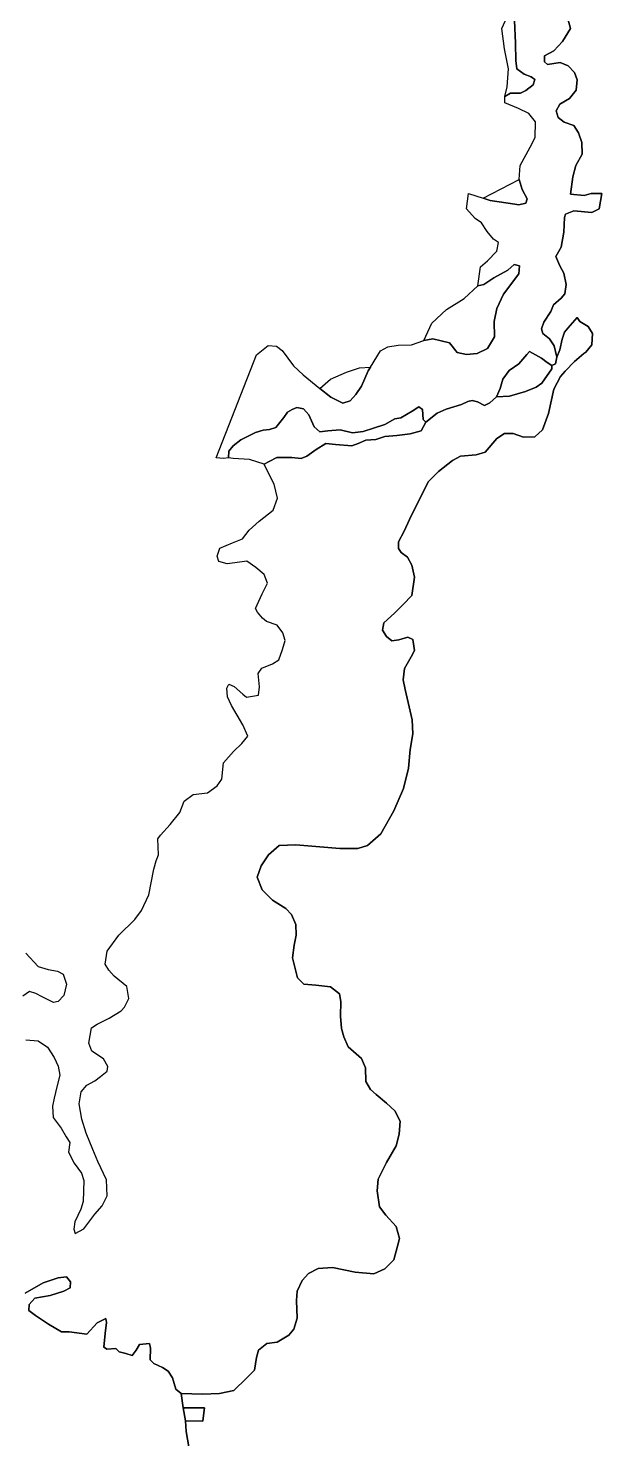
# Model space of a CAD drawing. Header units: inches. Extents: x 288635 to 1232953, y 676945 to 1655780.
# Drawn here: x 345803 to 355260, y 912889 to 936147 of the extents above; entities that cross this region are included whole.
import ezdxf

# ---------------------------------------------------------------- set-up
doc = ezdxf.new("R2010")
doc.units = ezdxf.units.IN
doc.header["$MEASUREMENT"] = 0

msp = doc.modelspace()

# ---------------------------------------------------------------- linework, layer by layer
at = {"color": 1}
for points in [[(353753.0507, 935073.6782), (353661.6105, 935022.8781), (353699.569, 935178.6823), (353720.7357, 935475.0163), (353657.2356, 935809.4503), (353610.6688, 936139.6509), (353724.4756, 936383.2624), (353819.4404, 936276.4347), (353838.4904, 935901.784), (353844.4909, 935612.1592), (353859.7309, 935474.999), (353981.6511, 935388.6388), (354093.4114, 935347.9987), (354154.3715, 935302.2786), (354128.9714, 935215.9184), (354007.0512, 935119.3982), (353920.691, 935078.7582), (353753.0507, 935073.6782)], [(354007.0512, 933260.1145), (353890.211, 933234.7145), (353828.589, 933243.9909), (353417.77, 933305.8346), (353302.1593, 933343.821), (353895.291, 933651.2753), (353946.0911, 933488.715), (354032.4512, 933336.3147), (354007.0512, 933260.1145)], [(353492.6155, 931056.4061), (353375.7753, 930863.3657), (353208.1349, 930782.0856), (353030.3346, 930766.8455), (352877.9343, 930802.4056), (352750.934, 930959.8859), (352476.6135, 931025.9261), (352324.2132, 931000.526), (352459.5526, 931285.4896), (352698.3131, 931509.01), (352992.9537, 931691.8904), (353218.2949, 931899.6878), (353314.8151, 931920.0078), (353482.4555, 932031.7681), (353711.0559, 932158.7683), (353817.7361, 932250.2085), (353904.0963, 932229.8885), (353893.9363, 932097.8082), (353639.9358, 931762.5275), (353528.1756, 931523.7671), (353487.5355, 931310.4066), (353492.6155, 931056.4061)], [(353735.7817, 930078.5285), (353525.0006, 930067.7091), (353582.1576, 930204.3889), (353598.0257, 930242.3345), (353629.7758, 930362.9847), (353731.376, 930502.685), (353893.3013, 930610.6352), (354026.6516, 930766.2105), (354067.9266, 930817.0106), (354264.777, 930709.0604), (354360.0272, 930636.0353), (354436.2274, 930588.4102), (354436.78, 930528.2562), (354273.4161, 930294.429), (354176.0492, 930230.9288), (354002.4822, 930158.962), (353735.7817, 930078.5285)], [(351111.7841, 930003.6587), (350989.8638, 929963.0186), (350791.7434, 930064.6188), (350613.9292, 930206.8702), (350789.4993, 930362.8327), (351051.9665, 930477.1329), (351263.6335, 930549.0997), (351444.814, 930559.6786), (351407.8832, 930498.0197), (351299.7444, 930242.4192), (351203.2242, 930105.2589), (351111.7841, 930003.6587)], [(352284.0277, 929507.8741), (352101.1473, 929457.074), (351882.7069, 929431.6739), (351684.5865, 929416.4339), (351537.2662, 929365.6338), (351369.6258, 929355.4737), (351242.6256, 929299.5936), (351141.0254, 929258.9536), (350871.7848, 929284.3536), (350709.2245, 929299.5936), (350551.7442, 929203.0734), (350399.3439, 929091.3132), (350302.8237, 929050.6731), (350150.4234, 929070.9932), (350048.8232, 929070.9932), (349901.5029, 929070.9932), (349774.5026, 929004.953), (349693.2225, 928959.233), (349453.8799, 929035.6801), (349182.946, 929052.6134), (349105.1801, 929063.8568), (349110.2601, 929170.537), (349181.3802, 929261.9772), (349308.3805, 929358.4974), (349552.2209, 929480.4176), (349679.2212, 929521.0577), (349780.8214, 929531.2177), (349887.5016, 929561.6978), (350019.5819, 929729.3381), (350080.542, 929815.6983), (350156.7422, 929861.4184), (350232.9423, 929891.8985), (350344.7025, 929871.5784), (350431.0627, 929769.9782), (350517.4229, 929571.8578), (350608.8631, 929490.5777), (350746.0233, 929510.8977), (350944.1437, 929526.1377), (351147.3441, 929475.3376), (351325.1445, 929495.6577), (351497.8648, 929551.5378), (351685.8252, 929612.4979), (351846.6922, 929705.1234), (351948.2924, 929720.3634), (352131.1728, 929832.1237), (352242.933, 929903.2438), (352303.8931, 929857.5237), (352314.0531, 929694.9634), (352356.5982, 929651.7833), (352284.0277, 929507.8741)], [(348693.8527, 913273.7031), (348680.8146, 913180.2634), (348396.3341, 913185.3434), (348355.694, 913398.7038), (348711.2947, 913398.7038), (348693.8527, 913273.7031)]]:
    msp.add_lwpolyline(points, close=True, dxfattribs=at)
for points in [[(348477.6142, 912596.0622), (348406.4941, 913007.543), (348396.3341, 913185.3434), (348680.8146, 913180.2634), (348693.8527, 913273.7031), (348711.2947, 913398.7038), (348355.694, 913398.7038), (348325.2139, 913637.4643), (348675.7346, 913627.3043), (348955.1352, 913637.4643), (349193.8957, 913683.1844), (349402.1761, 913886.3848), (349534.2563, 914018.465), (349569.8164, 914226.7455), (349600.2965, 914348.6657), (349737.4568, 914460.4259), (349910.1771, 914480.746), (350098.1375, 914597.5862), (350184.4977, 914694.1064), (350235.2978, 914876.9868), (350225.1377, 915171.6273), (350235.2978, 915324.0277), (350321.6579, 915496.748), (350423.2581, 915613.5882), (350585.8185, 915694.8684), (350819.4989, 915715.1884), (351195.4197, 915633.9083), (351500.2203, 915608.5082), (351683.1006, 915689.7884), (351830.4209, 915842.1887), (351891.3811, 916065.7091), (351927.3016, 916191.9675), (351869.0932, 916387.7595), (351699.7595, 916578.2599), (351593.9259, 916715.8435), (351556.8842, 916975.1357), (351572.7592, 917170.9278), (351710.3428, 917446.095), (351869.0932, 917721.2622), (351922.0099, 917911.7626), (351937.885, 918128.7214), (351847.9265, 918298.055), (351710.3428, 918425.0553), (351541.0092, 918567.9306), (351445.759, 918647.3057), (351371.6755, 918779.5977), (351366.3838, 919007.1398), (351297.592, 919160.5984), (351080.6333, 919351.0988), (351006.5498, 919515.1408), (350969.508, 919652.7244), (350953.633, 919859.0998), (350958.9247, 920097.2253), (350937.758, 920224.2256), (350789.591, 920340.6425), (350546.1738, 920367.1008), (350345.0901, 920382.9759), (350244.5482, 920488.8094), (350159.8814, 920816.8934), (350186.3398, 921028.5605), (350223.3815, 921192.6025), (350218.0899, 921367.2278), (350144.0064, 921531.2698), (350048.7562, 921631.8117), (349831.7974, 921769.3953), (349662.4637, 921938.729), (349577.7969, 922150.3961), (349646.5887, 922335.6048), (349763.0056, 922515.5218), (349942.9226, 922668.9804), (350218.0899, 922684.8555), (350943.0496, 922621.3553), (351239.3836, 922621.3553), (351398.1339, 922668.9804), (351615.0927, 922864.7725), (351832.0514, 923240.4816), (351990.8017, 923610.899), (352075.4686, 923944.2747), (352101.927, 924256.4836), (352144.2604, 924510.4841), (352133.677, 924743.3179), (352017.2601, 925246.0273), (351985.5101, 925404.7776), (352006.6768, 925589.9863), (352117.802, 925780.4867), (352170.7188, 925886.3202), (352144.2604, 926066.2372), (352064.8852, 926108.5707), (351911.4266, 926060.9456), (351800.3014, 926045.0705), (351710.3428, 926119.154), (351646.8427, 926219.6959), (351668.0094, 926341.4045), (351842.6348, 926500.1548), (351985.5101, 926643.0301), (352128.3853, 926791.197), (352170.7188, 927098.1143), (352128.3853, 927293.9064), (352054.3019, 927426.1983), (351953.76, 927500.2818), (351906.1349, 927569.0736), (351906.1349, 927680.1988), (352001.3851, 927854.8241), (352087.5422, 928044.964), (352398.2609, 928669.7424), (352567.5946, 928839.0761), (352800.4284, 929018.9931), (352932.7203, 929093.0766), (353186.7208, 929114.2433), (353334.8878, 929156.5767), (353530.6798, 929384.1189), (353657.6801, 929463.494), (353800.5554, 929463.494), (353969.889, 929405.2856), (354155.0977, 929410.5773), (354282.098, 929526.9942), (354382.6399, 929796.8697), (354467.3067, 930193.7455), (354578.4319, 930405.4126), (354657.8183, 930490.2117), (354811.2657, 930654.1214), (354965.5423, 930781.9506), (354996.4744, 930807.5801), (355097.0163, 930923.997), (355107.5996, 931114.4973), (355033.5162, 931230.9142), (354895.9325, 931310.2894), (354853.5991, 931379.0812), (354697.8086, 931201.4224), (354647.0085, 931133.689), (354608.9084, 931021.5054), (354566.575, 930845.8217), (354518.7775, 930721.7605), (354477.5025, 930912.2608), (354398.1273, 931023.3861), (354290.1771, 931115.4612), (354264.777, 931188.4864), (354306.0521, 931302.7866), (354420.3524, 931474.237), (354461.6274, 931588.5372), (354588.6277, 931696.4874), (354648.9528, 931766.3375), (354674.3529, 931921.9129), (354636.2528, 932106.0632), (354569.5776, 932226.7135), (354504.8922, 932381.2728), (354591.2524, 932538.7531), (354631.8924, 932782.5936), (354647.1325, 933026.4341), (354660.9924, 933079.5636), (354798.6014, 933136.2469), (355094.9354, 933110.8469), (355217.7023, 933170.1137), (355260.0357, 933424.1142), (355082.2353, 933424.1142), (354967.9351, 933386.0141), (354743.4969, 933411.4243), (354784.2927, 933696.9954), (354830.0128, 933884.9558), (354936.693, 934067.8361), (354931.613, 934260.8765), (354875.7329, 934423.4369), (354799.5328, 934545.3571), (354642.0525, 934596.1572), (354540.4523, 934672.3574), (354509.9722, 934784.1176), (354570.9323, 934895.8778), (354728.4126, 934987.318), (354835.0928, 935124.4783), (354855.4129, 935297.1986), (354809.6928, 935414.0388), (354703.0126, 935525.7991), (354576.0123, 935581.6792), (354362.6519, 935551.1991), (354316.9318, 935591.8392), (354314.7414, 935692.2335), (354467.1417, 935774.7837), (354613.192, 935927.184), (354746.5422, 936143.0844), (354702.0922, 936301.8348)], [(354702.0922, 936301.8348), (354746.5422, 936143.0844), (354613.192, 935927.184), (354467.1417, 935774.7837), (354314.7414, 935692.2335), (354316.9318, 935591.8392), (354362.6519, 935551.1991), (354576.0123, 935581.6792), (354703.0126, 935525.7991), (354809.6928, 935414.0388), (354855.4129, 935297.1986), (354835.0928, 935124.4783), (354728.4126, 934987.318), (354570.9323, 934895.8778), (354509.9722, 934784.1176), (354540.4523, 934672.3574), (354642.0525, 934596.1572), (354799.5328, 934545.3571), (354875.7329, 934423.4369), (354931.613, 934260.8765), (354936.693, 934067.8361), (354830.0128, 933884.9558), (354784.2927, 933696.9954), (354743.4969, 933411.4243), (354967.9351, 933386.0141), (355082.2353, 933424.1142), (355260.0357, 933424.1142), (355217.7023, 933170.1137), (355094.9354, 933110.8469), (354798.6014, 933136.2469), (354660.9924, 933079.5636), (354647.1325, 933026.4341), (354631.8924, 932782.5936), (354591.2524, 932538.7531), (354504.8922, 932381.2728), (354569.5776, 932226.7135), (354636.2528, 932106.0632), (354674.3529, 931921.9129), (354648.9528, 931766.3375), (354588.6277, 931696.4874), (354461.6274, 931588.5372), (354420.3524, 931474.237), (354306.0521, 931302.7866), (354264.777, 931188.4864), (354290.1771, 931115.4612), (354398.1273, 931023.3861), (354477.5025, 930912.2608), (354518.7775, 930721.7605), (354496.5525, 930613.8102), (354436.2274, 930588.4102), (354360.0272, 930636.0353), (354264.777, 930709.0604), (354067.9266, 930817.0106), (354026.6516, 930766.2105), (353893.3013, 930610.6352), (353731.376, 930502.685), (353629.7758, 930362.9847), (353598.0257, 930242.3345), (353582.1576, 930204.3889), (353525.0006, 930067.7091), (353413.8753, 929969.2839), (353328.1502, 929924.8339), (353210.6749, 929985.159), (353124.9498, 930007.384), (353051.9246, 929994.684), (352947.1494, 929940.7089), (352823.3242, 929902.6088), (352693.1489, 929864.5087), (352543.9236, 929797.8336), (352356.5982, 929651.7833), (352314.0531, 929694.9634), (352303.8931, 929857.5237), (352242.933, 929903.2438), (352131.1728, 929832.1237), (351948.2924, 929720.3634), (351846.6922, 929705.1234), (351685.8252, 929612.4979), (351497.8648, 929551.5378), (351325.1445, 929495.6577), (351147.3441, 929475.3376), (350944.1437, 929526.1377), (350746.0233, 929510.8977), (350608.8631, 929490.5777), (350517.4229, 929571.8578), (350431.0627, 929769.9782), (350344.7025, 929871.5784), (350232.9423, 929891.8985), (350156.7422, 929861.4184), (350080.542, 929815.6983), (350019.5819, 929729.3381), (349887.5016, 929561.6978), (349780.8214, 929531.2177), (349679.2212, 929521.0577), (349552.2209, 929480.4176), (349308.3805, 929358.4974), (349181.3802, 929261.9772), (349110.2601, 929170.537), (349105.1801, 929063.8568), (349023.8999, 929053.6968), (348901.9796, 929063.8568), (349567.461, 930760.5802), (349760.5014, 930912.9805), (349897.6616, 930902.8205), (349989.1018, 930831.7003), (350177.0622, 930582.7798), (350334.5425, 930430.3795), (350613.9292, 930206.8702), (350791.7434, 930064.6188), (350989.8638, 929963.0186), (351111.7841, 930003.6587), (351203.2242, 930105.2589), (351299.7444, 930242.4192), (351407.8832, 930498.0197), (351444.814, 930559.6786), (351613.0117, 930827.8057), (351729.852, 930893.8458), (351902.5723, 930919.2458), (352121.0128, 930924.3259), (352324.2132, 931000.526), (352476.6135, 931025.9261), (352750.934, 930959.8859), (352877.9343, 930802.4056), (353030.3346, 930766.8455), (353208.1349, 930782.0856), (353375.7753, 930863.3657), (353492.6155, 931056.4061), (353487.5355, 931310.4066), (353528.1756, 931523.7671), (353639.9358, 931762.5275), (353893.9363, 932097.8082), (353904.0963, 932229.8885), (353817.7361, 932250.2085), (353711.0559, 932158.7683), (353482.4555, 932031.7681), (353314.8151, 931920.0078), (353218.2949, 931899.6878), (353258.935, 932214.6484), (353375.7753, 932311.1686), (353528.1756, 932468.6489), (353554.9303, 932614.9532), (353473.6501, 932670.8333), (353372.0499, 932797.8336), (353275.5297, 932940.0739), (353173.9295, 933011.194), (353031.6892, 933168.6743), (353062.1693, 933422.6749), (353302.1593, 933343.821), (353417.77, 933305.8346), (353828.589, 933243.9909), (353890.211, 933234.7145), (354007.0512, 933260.1145), (354032.4512, 933336.3147), (353946.0911, 933488.715), (353895.291, 933651.2753), (353915.611, 933884.9558), (354078.1713, 934184.6764), (354159.4515, 934347.2367), (354164.5315, 934601.2372), (354057.8513, 934743.4775), (353885.1309, 934824.7577), (353661.6105, 934916.1978), (353661.6105, 935022.8781), (353753.0507, 935073.6782), (353920.691, 935078.7582), (354007.0512, 935119.3982), (354128.9714, 935215.9184), (354154.3715, 935302.2786), (354093.4114, 935347.9987), (353981.6511, 935388.6388), (353859.7309, 935474.999), (353844.4909, 935612.1592), (353838.4904, 935901.784), (353819.4404, 936276.4347)], [(345764.5921, 919466.1086), (345965.6759, 919450.2335), (346119.1345, 919344.4), (346230.2597, 919175.0663), (346299.0515, 919032.191), (346325.5099, 918884.0241), (346277.8848, 918693.5237), (346230.2597, 918503.0233), (346203.8014, 918370.7314), (346216.8127, 918187.8465), (346349.1047, 918007.9295), (346428.4798, 917870.3458), (346491.9799, 917775.0957), (346465.5216, 917616.3453), (346560.7718, 917431.1366), (346682.4803, 917267.0946), (346719.5221, 917145.3861), (346708.9387, 916801.427), (346671.897, 916674.4268), (346571.3551, 916468.0514), (346555.4801, 916346.3428), (346576.6468, 916272.2593), (346719.5221, 916351.6345), (346899.4391, 916595.0516), (347021.1477, 916727.3436), (347105.8145, 916896.6772), (347095.2312, 917161.2611), (346952.3559, 917462.8867), (346867.689, 917658.6788), (346756.5638, 917928.5543), (346687.772, 918161.3881), (346645.4386, 918410.0969), (346677.1887, 918611.1807), (346772.4388, 918717.0142), (346899.4391, 918791.0977), (346994.6893, 918859.8895), (347105.8145, 918949.848), (347116.3979, 919029.2232), (347042.3144, 919156.2234), (346851.814, 919277.932), (346804.1889, 919410.2239), (346846.5223, 919664.2244), (346941.7725, 919727.7246), (347137.5646, 919822.9748), (347338.6483, 919944.6833), (347391.5651, 920008.1835), (347460.3569, 920151.0587), (347428.6068, 920346.8508), (347222.2314, 920516.1845), (347132.2729, 920616.7263), (347074.0644, 920717.2682), (347105.8145, 920928.9353), (347296.3149, 921193.5192), (347560.8988, 921452.8113), (347672.024, 921600.9783), (347793.7326, 921860.2705), (347873.1077, 922283.6047), (347915.4411, 922415.8966), (347952.4829, 922516.4385), (347941.8995, 922781.0223), (347984.2329, 922839.2308), (348142.9833, 923019.1478), (348301.7336, 923214.9399), (348375.817, 923400.1486), (348523.984, 923511.2738), (348756.8178, 923537.7322), (348920.8598, 923654.1491), (348994.9433, 923765.2743), (349021.4017, 924035.1498), (349190.7353, 924220.3585), (349323.0273, 924352.6505), (349423.5691, 924474.3591), (349344.194, 924659.5678), (349153.6936, 924982.3601), (349090.1935, 925119.9437), (349079.6101, 925262.819), (349111.3602, 925331.6108), (349201.3187, 925294.569), (349344.194, 925167.5688), (349402.4024, 925114.652), (349598.1945, 925151.6937), (349619.3612, 925289.2774), (349592.9028, 925506.2361), (349656.4029, 925596.1946), (349831.0283, 925664.9864), (349936.8618, 925733.7782), (349995.0703, 925903.1119), (350037.4037, 926051.2789), (350000.362, 926178.2791), (349910.4035, 926305.2794), (349730.4864, 926363.4878), (349666.9863, 926421.6963), (349582.3195, 926516.9465), (349550.5694, 926580.4466), (349661.6946, 926818.5721), (349746.3615, 926998.4891), (349693.4447, 927141.3644), (349555.8611, 927252.4896), (349407.6941, 927358.3232), (349211.9021, 927331.8648), (349084.9018, 927315.9897), (348947.3182, 927353.0315), (348920.8598, 927442.99), (348963.1932, 927575.2819), (349169.5686, 927659.9488), (349338.9023, 927728.7406), (349444.302, 927872.1108), (349611.9423, 928019.4311), (349840.5428, 928202.3114), (349911.6629, 928400.4318), (349860.8628, 928629.0323), (349794.8227, 928756.0326), (349693.2225, 928959.233), (349774.5026, 929004.953), (349901.5029, 929070.9932), (350048.8232, 929070.9932), (350150.4234, 929070.9932), (350302.8237, 929050.6731), (350399.3439, 929091.3132), (350551.7442, 929203.0734), (350709.2245, 929299.5936), (350871.7848, 929284.3536), (351141.0254, 929258.9536), (351242.6256, 929299.5936), (351369.6258, 929355.4737), (351537.2662, 929365.6338), (351684.5865, 929416.4339), (351882.7069, 929431.6739), (352101.1473, 929457.074), (352284.0277, 929507.8741), (352356.5982, 929651.7833), (352543.9236, 929797.8336), (352693.1489, 929864.5087), (352823.3242, 929902.6088), (352947.1494, 929940.7089), (353051.9246, 929994.684), (353124.9498, 930007.384), (353210.6749, 929985.159), (353328.1502, 929924.8339), (353413.8753, 929969.2839), (353525.0006, 930067.7091), (353735.7817, 930078.5285), (354002.4822, 930158.962), (354176.0492, 930230.9288), (354273.4161, 930294.429), (354436.78, 930528.2562), (354436.2274, 930588.4102), (354496.5525, 930613.8102), (354518.7775, 930721.7605), (354566.575, 930845.8217), (354608.9084, 931021.5054), (354647.0085, 931133.689), (354697.8086, 931201.4224), (354853.5991, 931379.0812), (354895.9325, 931310.2894), (355033.5162, 931230.9142), (355107.5996, 931114.4973), (355097.0163, 930923.997), (354996.4744, 930807.5801), (354965.5423, 930781.9506), (354811.2657, 930654.1214), (354657.8183, 930490.2117), (354578.4319, 930405.4126), (354467.3067, 930193.7455), (354467.3067, 930193.7455), (354382.6399, 929796.8697), (354282.098, 929526.9942), (354155.0977, 929410.5773), (353969.889, 929405.2856), (353800.5554, 929463.494), (353657.6801, 929463.494), (353530.6798, 929384.1189), (353334.8878, 929156.5767), (353186.7208, 929114.2433), (352932.7203, 929093.0766), (352800.4284, 929018.9931), (352567.5946, 928839.0761), (352398.2609, 928669.7424), (352087.5422, 928044.964), (352001.3851, 927854.8241), (351906.1349, 927680.1988), (351906.1349, 927569.0736), (351953.76, 927500.2818), (352054.3019, 927426.1983), (352128.3853, 927293.9064), (352170.7188, 927098.1143), (352128.3853, 926791.197), (351985.5101, 926643.0301), (351842.6348, 926500.1548), (351668.0094, 926341.4045), (351646.8427, 926219.6959), (351710.3428, 926119.154), (351800.3014, 926045.0705), (351911.4266, 926060.9456), (352064.8852, 926108.5707), (352144.2604, 926066.2372), (352170.7188, 925886.3202), (352117.802, 925780.4867), (352006.6768, 925589.9863), (351985.5101, 925404.7776), (352017.2601, 925246.0273), (352133.677, 924743.3179), (352144.2604, 924510.4841), (352101.927, 924256.4836), (352075.4686, 923944.2747), (351990.8017, 923610.899), (351832.0514, 923240.4816), (351615.0927, 922864.7725), (351398.1339, 922668.9804), (351239.3836, 922621.3553), (350943.0496, 922621.3553), (350218.0899, 922684.8555), (349942.9226, 922668.9804), (349763.0056, 922515.5218), (349646.5887, 922335.6048), (349577.7969, 922150.3961), (349662.4637, 921938.729), (349831.7974, 921769.3953), (350048.7562, 921631.8117), (350144.0064, 921531.2698), (350218.0899, 921367.2278), (350223.3815, 921192.6025), (350186.3398, 921028.5605), (350159.8814, 920816.8934), (350244.5482, 920488.8094), (350345.0901, 920382.9759), (350546.1738, 920367.1008), (350789.591, 920340.6425), (350937.758, 920224.2256), (350958.9247, 920097.2253), (350953.633, 919859.0998), (350969.508, 919652.7244), (351006.5498, 919515.1408), (351080.6333, 919351.0988), (351297.592, 919160.5984), (351366.3838, 919007.1398), (351371.6755, 918779.5977), (351445.759, 918647.3057), (351541.0092, 918567.9306), (351710.3428, 918425.0553), (351847.9265, 918298.055), (351937.885, 918128.7214), (351922.0099, 917911.7626), (351869.0932, 917721.2622), (351710.3428, 917446.095), (351572.7592, 917170.9278), (351556.8842, 916975.1357), (351593.9259, 916715.8435), (351699.7595, 916578.2599), (351869.0932, 916387.7595), (351927.3016, 916191.9675), (351891.3811, 916065.7091), (351830.4209, 915842.1887), (351683.1006, 915689.7884), (351500.2203, 915608.5082), (351195.4197, 915633.9083), (350819.4989, 915715.1884), (350585.8185, 915694.8684), (350423.2581, 915613.5882), (350321.6579, 915496.748), (350235.2978, 915324.0277), (350225.1377, 915171.6273), (350235.2978, 914876.9868), (350184.4977, 914694.1064), (350098.1375, 914597.5862), (349910.1771, 914480.746), (349737.4568, 914460.4259), (349600.2965, 914348.6657), (349569.8164, 914226.7455), (349534.2563, 914018.465), (349402.1761, 913886.3848), (349193.8957, 913683.1844), (348955.1352, 913637.4643), (348675.7346, 913627.3043), (348325.2139, 913637.4643), (348238.2334, 913705.7958), (348180.025, 913896.2962), (348111.2332, 914002.1298), (348015.983, 914065.6299), (347873.1077, 914129.13), (347814.8993, 914192.6302), (347820.1909, 914383.1305), (347804.3159, 914462.5057), (347640.2739, 914441.339), (347582.0655, 914351.3805), (347518.5653, 914261.422), (347412.7318, 914293.172), (347301.6066, 914324.9221), (347248.6898, 914377.8389), (347100.5228, 914367.2555), (347078.9412, 914381.6433), (347052.8977, 914399.0056), (347074.0644, 914626.5477), (347095.2312, 914806.4647), (347084.6478, 914869.9648), (346941.7725, 914801.173), (346772.4388, 914615.9643), (346476.1049, 914653.0061), (346354.3963, 914653.0061), (346137.4376, 914780.0063), (345925.7705, 914922.8816), (345814.6453, 915002.2568), (345819.9369, 915102.7986), (345909.8955, 915208.6322), (346163.896, 915250.9656), (346391.4381, 915325.0491), (346497.2716, 915377.9659), (346502.5633, 915478.5077), (346433.7715, 915557.8829), (346296.1879, 915542.0079), (346047.4791, 915462.6327), (345751.1451, 915288.0073)], [(345764.5921, 920894.8614), (345965.6759, 920677.9027), (346135.0095, 920624.9859), (346288.4682, 920598.5275), (346378.4267, 920550.9024), (346436.6352, 920386.8604), (346389.0101, 920196.36), (346299.0515, 920101.1099), (346219.6764, 920079.9431), (346034.4677, 920175.1933), (345928.6341, 920233.4018), (345822.8006, 920265.1518), (345716.967, 920185.7767)], [(345751.1451, 915288.0073), (346047.4791, 915462.6327), (346296.1879, 915542.0079), (346433.7715, 915557.8829), (346502.5633, 915478.5077), (346497.2716, 915377.9659), (346391.4381, 915325.0491), (346163.896, 915250.9656), (345909.8955, 915208.6322), (345819.9369, 915102.7986), (345814.6453, 915002.2568), (345925.7705, 914922.8816), (346137.4376, 914780.0063), (346354.3963, 914653.0061), (346476.1049, 914653.0061), (346772.4388, 914615.9643), (346941.7725, 914801.173), (347084.6478, 914869.9648), (347095.2312, 914806.4647), (347074.0644, 914626.5477), (347052.8977, 914399.0056), (347078.9412, 914381.6433), (347100.5228, 914367.2555), (347248.6898, 914377.8389), (347301.6066, 914324.9221), (347412.7318, 914293.172), (347518.5653, 914261.422), (347582.0655, 914351.3805), (347640.2739, 914441.339), (347804.3159, 914462.5057), (347820.1909, 914383.1305), (347814.8993, 914192.6302), (347873.1077, 914129.13), (348015.983, 914065.6299), (348111.2332, 914002.1298), (348180.025, 913896.2962), (348238.2334, 913705.7958), (348325.2139, 913637.4643), (348355.694, 913398.7038), (348396.3341, 913185.3434), (348406.4941, 913007.543), (348477.6142, 912596.0622)]]:
    msp.add_lwpolyline(points, dxfattribs=at)

doc.saveas('drawing.dxf')
